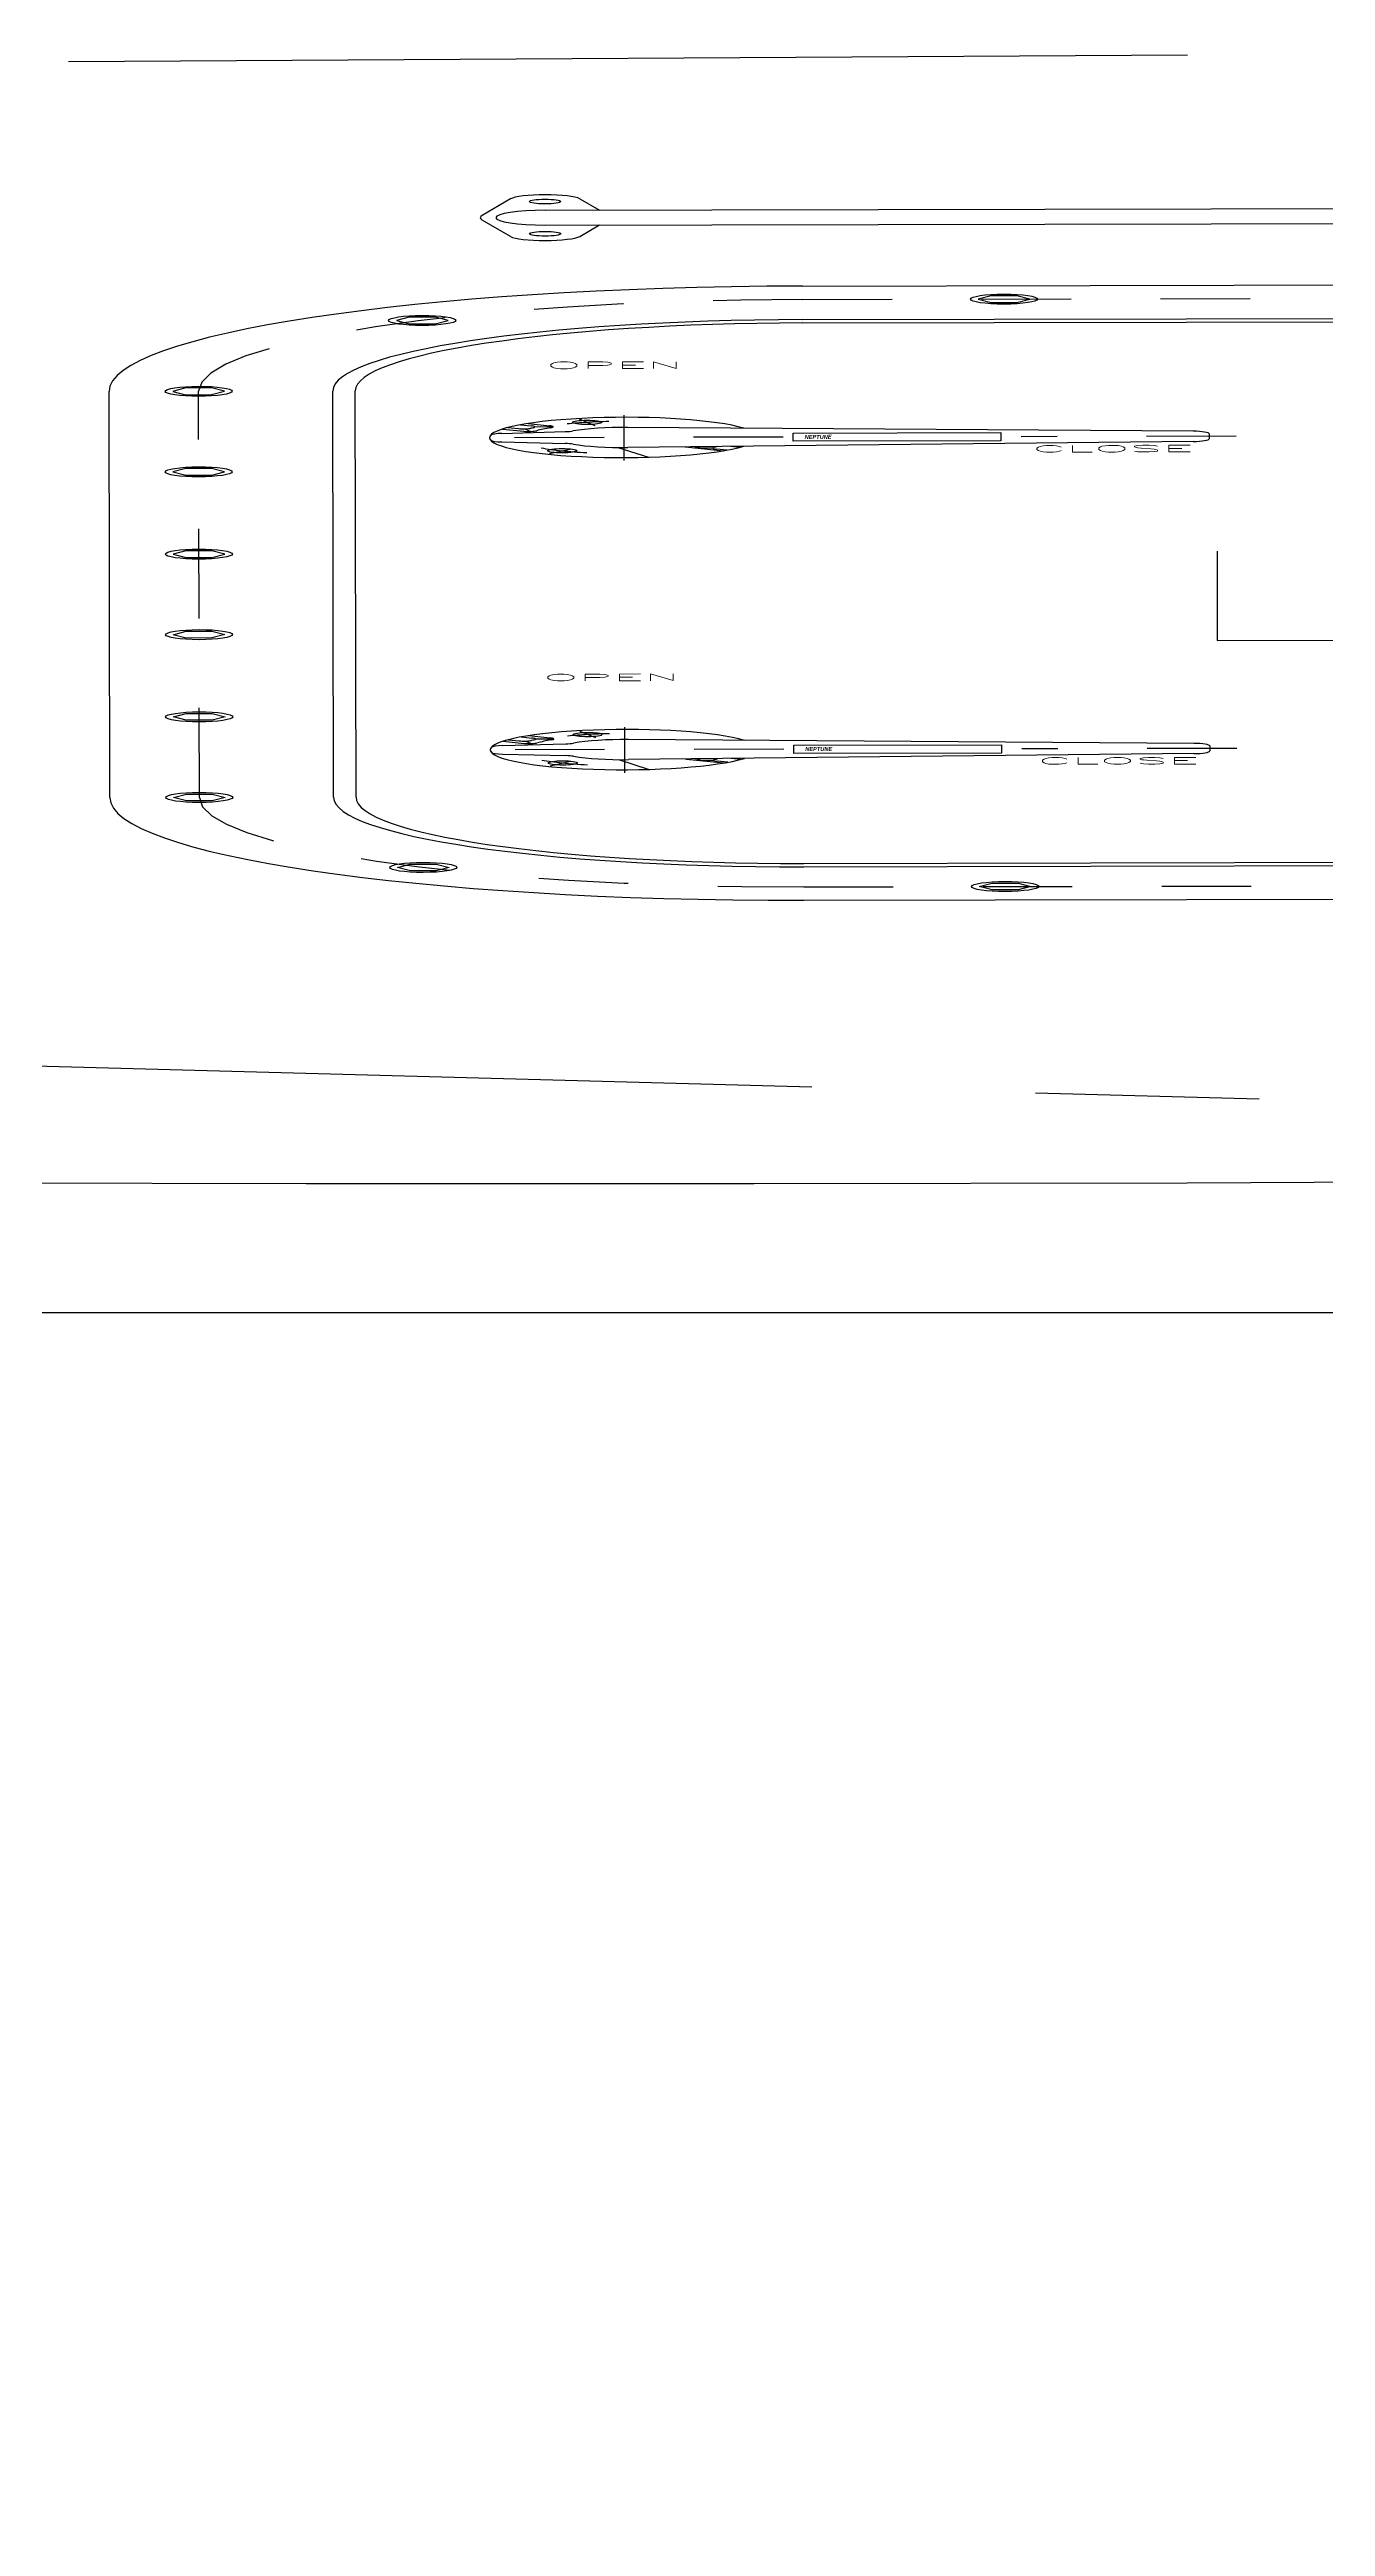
# Model space of a CAD drawing. Header units: millimetres. Extents: x -4 to 3776, y -4 to 4079.
# Drawn here: x 333.936 to 335.361, y 164.518 to 167.286 of the extents above; entities that cross this region are included whole.
import ezdxf
from ezdxf import colors
from ezdxf.entities.mleader import LeaderData, LeaderLine
from ezdxf.math import Vec2, Vec3

# ---------------------------------------------------------------- set-up
doc = ezdxf.new("R2010")
doc.units = ezdxf.units.MM
doc.linetypes.add('CENTER', pattern=[2, 1.25, -0.25, 0.25, -0.25])
doc.linetypes.add('PHANTOM', pattern=[2.5, 1.25, -0.25, 0.25, -0.25, 0.25, -0.25])
for name, color, linetype in [('03-input', 3, 'Continuous'), ('BK_kedu', 255, 'Continuous'), ('HOLD3', 7, 'Continuous')]:
    doc.layers.add(name, color=color, linetype=linetype)
doc.styles.add('ROMANC', font='ROMANC.shx', dxfattribs={"width": 0.8, "bigfont": 'HZDX.shx'})
doc.styles.get("Standard").update_dxf_attribs({"font": 'arial.ttf'})

# ---------------------------------------------------------------- blocks, each defined once
blk = doc.blocks.new('HANDRAIL')
at = {"layer": '03-input', "color": 0, "linetype": 'Continuous'}
for p, q in [((-307.75, 39), (-314.04, 14.63)), ((-292.25, 39), (-287.86, 22)), ((-300, 22), (300, 22)), ((-307.75, -17), (-314.04, 7.38)), ((-300, 0), (300, 0)), ((-292.25, -17), (-287.86, 0))]:
    blk.add_line(p, q, dxfattribs=at)
for centre in [(-300, 35), (-300, -13)]:
    blk.add_circle(centre, 3.5, dxfattribs=at)
for centre, radius, start, end in [((-300, 37), 8, 14.4775, 165.5225), ((-300, 11), 11, 90, 270), ((-300, 11), 14.5, 165.5225, 194.4775), ((-300, -15), 8, 194.4775, 345.5225)]:
    blk.add_arc(centre, radius, start, end, dxfattribs=at)
blk = doc.blocks.new('door-side')
at = {"layer": '03-input', "color": 0, "linetype": 'Continuous'}
for p, q in [((-242.5, 915), (242.5, 915)), ((-242.5, 865), (242.5, 865)), ((-242.5, 860), (242.5, 860)), ((-397.5, 155), (-397.5, 760)), ((-347.5, 155), (-347.5, 760)), ((-342.5, 155), (-342.5, 760)), ((-305.56, 709.2), (-303.18, 707.53)), ((-303.86, 711.06), (-299.14, 707.75)), ((-308.42, 705.1), (-306.05, 703.44)), ((-304.61, 703.1), (-303.28, 699.25)), ((-302.37, 706.3), (-298.3, 706.37)), ((-155.28, 697.61), (-281.62, 704.97)), ((-309.74, 696.35), (-295.61, 698.81)), ((-309.6, 702.87), (-304.87, 699.56)), ((-151.69, 693.72), (-151.69, 686.28)), ((-309.74, 683.65), (-295.61, 681.19)), ((-155.28, 682.39), (-281.62, 675.03)), ((-268.78, 675.77), (-268.75, 675.68)), ((-268.75, 675.68), (-260.33, 669.78)), ((-256.58, 674.9), (-258.67, 676.36)), ((-299.13, 666.24), (-294.55, 672.8)), ((-283.81, 675.06), (-277.02, 660.5)), ((-262.63, 673.7), (-265.85, 673.65)), ((-259.44, 670.8), (-261.82, 672.47)), ((-305.56, 244.2), (-303.18, 242.53)), ((-303.86, 246.06), (-299.14, 242.75)), ((-308.42, 240.1), (-306.05, 238.44)), ((-304.61, 238.1), (-303.28, 234.25)), ((-302.37, 241.3), (-298.3, 241.37)), ((-155.28, 232.61), (-281.62, 239.97)), ((-309.74, 231.35), (-295.61, 233.81)), ((-309.6, 237.87), (-304.87, 234.56)), ((-151.69, 228.72), (-151.69, 221.28)), ((-309.74, 218.65), (-295.61, 216.19)), ((-155.28, 217.39), (-281.62, 210.03)), ((-268.78, 210.77), (-268.75, 210.68)), ((-268.75, 210.68), (-260.33, 204.78)), ((-256.58, 209.9), (-258.67, 211.36)), ((-299.13, 201.24), (-294.55, 207.8)), ((-283.81, 210.06), (-277.02, 195.5)), ((-262.63, 208.7), (-265.85, 208.65)), ((-259.44, 205.8), (-261.82, 207.47)), ((-242.5, 55), (242.5, 55)), ((-242.5, 50), (242.5, 50)), ((-242.5, 0), (242.5, 0))]:
    blk.add_line(p, q, dxfattribs=at)
at = {"layer": '03-input', "color": 0, "linetype": 'CENTER'}
for p, q in [((-242.5, 895), (242.5, 895)), ((-377.5, 155), (-377.5, 760)), ((-282.5, 723.37), (-282.5, 655.64)), ((-288.91, 707.6), (-292.38, 717.16)), ((-246.92, 690), (-316.03, 690)), ((-145.7, 690), (-193.69, 690)), ((-282.5, 258.37), (-282.5, 190.64)), ((-288.91, 242.6), (-292.38, 252.16)), ((-246.92, 225), (-316.03, 225)), ((-145.7, 225), (-193.69, 225)), ((-242.5, 20), (242.5, 20))]:
    blk.add_line(p, q, dxfattribs=at)
at = {"layer": '03-input', "color": 0, "linetype": 'Continuous'}
for points in [[(-194.61, 890), (-191.73, 895), (-194.61, 900), (-200.39, 900), (-203.27, 895), (-200.39, 890)], [(-324.61, 859.88), (-321.73, 864.88), (-324.61, 869.88), (-330.39, 869.88), (-333.27, 864.88), (-330.39, 859.88)], [(-374.61, 755), (-371.73, 760), (-374.61, 765), (-380.39, 765), (-383.27, 760), (-380.39, 755)], [(-198.27, 696.15), (-198.27, 683.85), (-244.65, 683.85), (-244.65, 696.15)], [(-374.61, 635), (-371.73, 640), (-374.61, 645), (-380.39, 645), (-383.27, 640), (-380.39, 635)], [(-374.61, 512.5), (-371.73, 517.5), (-374.61, 522.5), (-380.39, 522.5), (-383.27, 517.5), (-380.39, 512.5)], [(-374.61, 402.5), (-371.73, 397.5), (-374.61, 392.5), (-380.39, 392.5), (-383.27, 397.5), (-380.39, 402.5)], [(-374.61, 280), (-371.73, 275), (-374.61, 270), (-380.39, 270), (-383.27, 275), (-380.39, 280)], [(-198.27, 231.15), (-198.27, 218.85), (-244.65, 218.85), (-244.65, 231.15)], [(-374.61, 160), (-371.73, 155), (-374.61, 150), (-380.39, 150), (-383.27, 155), (-380.39, 160)], [(-324.61, 55.12), (-321.73, 50.12), (-324.61, 45.12), (-330.39, 45.12), (-333.27, 50.12), (-330.39, 55.12)], [(-194.61, 25), (-191.73, 20), (-194.61, 15), (-200.39, 15), (-203.27, 20), (-200.39, 25)]]:
    blk.add_lwpolyline(points, close=True, dxfattribs=at)
for centre, radius in [((-197.5, 895), 7.5), ((-327.5, 864.88), 7.5), ((-377.5, 760), 7.5), ((-290.71, 712.55), 3.25), ((-296.27, 670.34), 3.25), ((-377.5, 640), 7.5), ((-377.5, 517.5), 7.5), ((-377.5, 397.5), 7.5), ((-377.5, 275), 7.5), ((-290.71, 247.55), 3.25), ((-296.27, 205.34), 3.25), ((-377.5, 155), 7.5), ((-327.5, 50.12), 7.5), ((-197.5, 20), 7.5)]:
    blk.add_circle(centre, radius, dxfattribs=at)
for centre, radius, start, end in [((-242.5, 760), 155, 90, 180), ((-242.5, 760), 105, 90, 180), ((-242.5, 760), 100, 90, 180), ((-282.5, 690), 30, 26.6641, 333.3359), ((-304.9, 705.07), 2, 235, 326.0611), ((-282.5, 690), 25, 143.9389, 146.0611), ((-304.33, 705.89), 2, 323.9389, 55), ((-282.5, 690), 22, 137.8192, 152.1808), ((-300.28, 706.12), 2, 317.8192, 55), ((-282.5, 690), 15, 86.6375, 139.1975), ((-303.73, 701.2), 2, 235, 332.1808), ((-296.13, 701.76), 3, 279.8748, 319.1975), ((-155.59, 693.72), 3.9, 0, 85.4664), ((-287.37, 690), 25.13, 171.1908, 188.8092), ((-309.24, 693.39), 3, 99.6877, 171.1908), ((-309.24, 686.61), 3, 188.8092, 260.3123), ((-296.13, 678.24), 3, 40.8025, 80.1252), ((-155.59, 686.28), 3.9, 274.5336, 0), ((-282.5, 690), 15, 220.8025, 273.3625), ((-282.5, 690), 22, 314.9323, 320.3501), ((-260.67, 674.11), 2, 143.9389, 235), ((-282.5, 690), 25, 323.9389, 326.0611), ((-260.1, 674.93), 2, 140.794, 146.0611), ((-282.5, 225), 30, 26.6641, 333.3359), ((-304.9, 240.07), 2, 235, 326.0611), ((-282.5, 225), 25, 143.9389, 146.0611), ((-304.33, 240.89), 2, 323.9389, 55), ((-282.5, 225), 22, 137.8192, 152.1808), ((-300.28, 241.12), 2, 317.8192, 55), ((-282.5, 225), 15, 86.6375, 139.1975), ((-303.73, 236.2), 2, 235, 332.1808), ((-296.13, 236.76), 3, 279.8748, 319.1975), ((-155.59, 228.72), 3.9, 0, 85.4664), ((-287.37, 225), 25.13, 171.1908, 188.8092), ((-309.24, 228.39), 3, 99.6877, 171.1908), ((-309.24, 221.61), 3, 188.8092, 260.3123), ((-296.13, 213.24), 3, 40.8025, 80.1252), ((-155.59, 221.28), 3.9, 274.5336, 0), ((-282.5, 225), 15, 220.8025, 273.3625), ((-282.5, 225), 22, 314.9323, 320.3501), ((-282.5, 225), 25, 323.9389, 326.0611), ((-260.1, 209.93), 2, 140.794, 146.0611), ((-260.67, 209.11), 2, 143.9389, 235), ((-242.5, 155), 155, 180, 270), ((-242.5, 155), 105, 180, 270), ((-242.5, 155), 100, 180, 270)]:
    blk.add_arc(centre, radius, start, end, dxfattribs=at)
at = {"layer": '03-input', "color": 0, "linetype": 'CENTER'}
for centre, radius, start, end in [((-242.5, 760), 135, 90, 180), ((-282.5, 690), 24, 97.9925, 121.9041), ((-282.5, 690), 24, 219.7139, 249.7862), ((-282.5, 225), 24, 97.9925, 121.9041), ((-282.5, 225), 24, 219.7139, 249.7862), ((-242.5, 155), 135, 180, 270)]:
    blk.add_arc(centre, radius, start, end, dxfattribs=at)
at = {"layer": '03-input', "color": 0, "linetype": 'Continuous', "style": 'ROMANC', "width": 0.85}
for s, p in [('OPEN', (-299.9, 792.6)), ('CLOSE', (-191.33, 666.84)), ('OPEN', (-300.71, 327.6)), ('CLOSE', (-190.2, 201.84))]:
    blk.add_text(s, height=10, dxfattribs=at).set_placement(p)
at = {"layer": '03-input', "color": 0, "linetype": 'Continuous', "char_height": 6, "attachment_point": 4}
for insert in [(-242.1, 690.28), (-242.1, 225.28)]:
    blk.add_mtext('\\fArial|b1|i1|c0|p34;NEPTUNE', dxfattribs=dict(at, insert=insert))
blk = doc.blocks.new('NJMFGNJ')
at = {"layer": '03-input', "color": 0, "linetype": 'PHANTOM'}
for p, q in [((348.4428, 201.1992), (341.1648, 201.2133)), ((340.1182, 199.9824), (348.0202, 200.2269))]:
    blk.add_line(p, q, dxfattribs=at)
blk.add_lwpolyline([(338.3926, 199.9645), (338.8897, 199.9618), (339.3814, 199.9593), (339.8642, 199.957), (340.3361, 199.9549), (340.8005, 199.953), (341.2623, 199.9516), (341.7265, 199.9509), (342.198, 199.9509), (342.6816, 199.9518), (343.1824, 199.9538), (343.7053, 199.9571), (344.2526, 199.9619), (344.8166, 199.9694), (345.387, 199.9808), (345.9537, 199.9973), (346.5063, 200.0201), (347.0346, 200.0505), (347.5283, 200.0896), (347.9772, 200.1388), (348.3736, 200.1987), (348.7199, 200.2676), (349.0209, 200.3433)], dxfattribs=at)
blk.add_lwpolyline([(342.162, 200.5569), (340.662, 200.5539), (340.6618, 200.6537), (342.1618, 200.6566)], close=True, dxfattribs=at)
at = {"layer": '03-input', "color": 0, "linetype": 'PHANTOM', "xscale": -0.004999999999999994, "zscale": 0.004999999999999993, "rotation": 0.1111519105077807}
for name, p, yscale in [('HANDRAIL', (341.4111, 201.0211), 0.0007499999999981801), ('door-side', (341.4126, 200.2661), 0.0007500000000072748)]:
    blk.add_blockref(name, p, dxfattribs=dict(at, yscale=yscale))

msp = doc.modelspace()

# ---------------------------------------------------------------- linework, layer by layer
at = {"layer": 'HOLD3', "color": 0, "lineweight": 25}
msp.add_lwpolyline([(309.3723, 165.8747), (310.42, 165.8747), (317.4638, 165.8747), (324.5076, 165.8748), (331.5513, 165.8748), (338.5951, 165.8749), (345.6389, 165.8749), (352.6827, 165.875), (359.7264, 165.875), (366.7702, 165.875), (372.675, 165.8751), (373.3723, 165.8751), (373.814, 165.8751), (374.0697, 165.8751), (380.8578, 165.8751), (387.9015, 165.8752), (394.9453, 165.8753), (401.9891, 165.8755), (409.0329, 165.8757), (416.0766, 165.876), (423.1204, 165.8764), (430.1642, 165.8767), (435.3723, 165.877)], dxfattribs=at)

# ---------------------------------------------------------------- block references
at = {"xscale": -1, "rotation": 0.2223038210638429}
msp.add_blockref('NJMFGNJ', (678.1779, -32.6023), dxfattribs=at)

# ---------------------------------------------------------------- leaders
at = {"layer": 'BK_kedu'}
ml = msp.add_multileader_mtext('Standard', dxfattribs=at)
ml.set_content('', color=256)
ml.set_leader_properties()
ml.build(insert=Vec2(0, 0))
ml.multileader.update_dxf_attribs({"text_right_attachment_type": 6, "dogleg_length": 0.36, "arrow_head_size": 0.18})
ctx = ml.context
ctx.base_point, ctx.char_height, ctx.arrow_head_size, ctx.landing_gap_size, ctx.plane_origin = Vec3(3775.9986, 4079.3284), 0.18, 0.18, 0.09, Vec3(3774.6386, 4079.3284)
ctx.right_attachment = 6
notes = []
notes.append((ctx, [(0, (0, 0, 0), (0, 0), (1, 0), 1, [])]))
ctx.mtext.insert, ctx.mtext.flow_direction = Vec3(3776.0886, 4079.4184), 5
for ctx, leaders in notes:
    for number, flags, end, landing, length, lines in leaders:
        leader = LeaderData()
        leader.index, (leader.has_last_leader_line, leader.has_dogleg_vector, leader.attachment_direction) = number, flags
        leader.last_leader_point, leader.dogleg_vector, leader.dogleg_length = Vec3(end), Vec3(landing), length
        for number, points, colour, breaks in lines:
            line = LeaderLine()
            line.index, line.vertices, line.color, line.breaks = number, Vec3.list(points), colors.encode_raw_color(colour), breaks
            leader.lines.append(line)
        ctx.leaders.append(leader)

doc.saveas('drawing.dxf')
